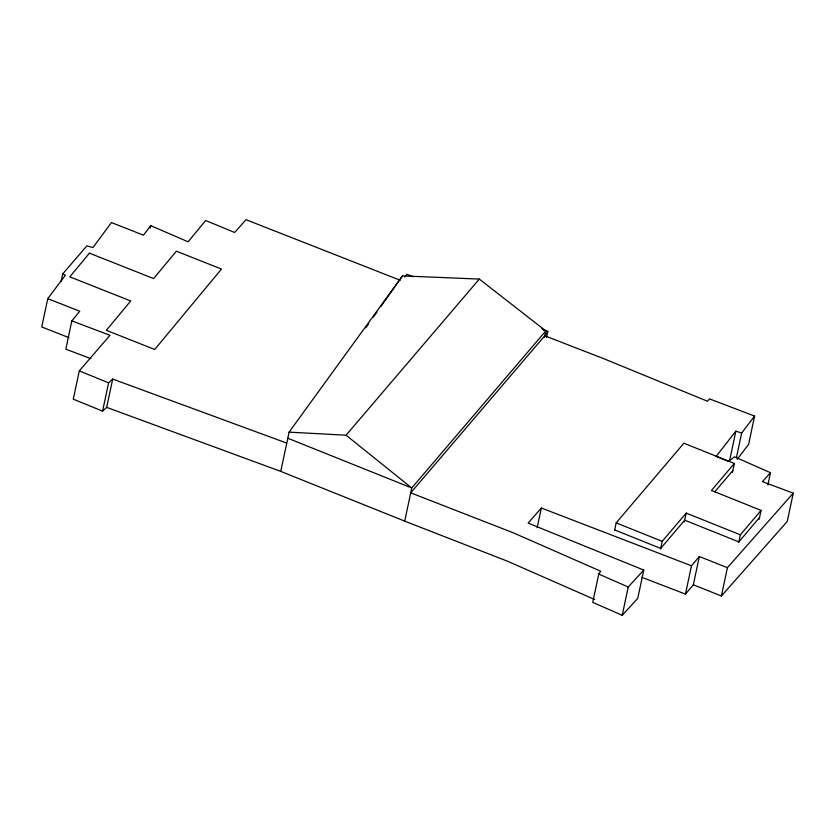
<?xml version="1.0" encoding="UTF-8"?>
<svg xmlns="http://www.w3.org/2000/svg" width="835" height="835" viewBox="0 0 835 835"><rect width="100%" height="100%" fill="white"/><g stroke="black" fill="none" stroke-linecap="round" stroke-linejoin="round"><path stroke-width="1.25" d="M400.257 280.289L246.022 219.688L234.625 232.464L205.65 220.513L188.115 241.806L150.697 225.627L143.484 235.188L111.462 222.58L92.925 247.567L86.83 245.855L62.75 273.87L65.391 275.206L47.762 298.638L41.75 326.944L69.002 337.684M61.174 281.259L62.75 273.87M47.762 298.638L79.763 311.246L71.831 320.88L65.819 349.187L90.848 358.653M71.831 320.88L109.969 335.315L79.294 370.865L73.282 399.161L102.58 411.133L106.671 407.376L112.683 379.069L286.76 443.093M102.58 411.133L108.592 382.827L112.683 379.069M150.175 228.091L150.697 225.627M594.687 599.52L507.398 561.162L404.714 521.134L280.748 471.389L289.098 432.133L402.491 275.894L479.311 279.078L545.787 330.911L544.43 337.288M404.714 521.134L411.759 487.974L545.787 330.911L543.355 329.982M546.56 337.528L547.864 331.37L541.842 328.938M537.155 527.699L541.341 508.014L691.474 565.806L699.344 556.507L727.41 567.685L793.25 493.172L762.449 481.618L770.486 472.725L734.382 456.787L728.819 461.431L716.127 456.401L735.854 431.184L741.668 432.989L754.6 416.091L709.426 398.838L707.537 401.27L604.394 358.946L544.754 335.774L410.726 492.838L513.421 532.866L600.709 571.223L598.758 574.073L592.746 602.369L622.211 615.311L637.742 598.361L643.754 570.065L528.127 523.096L541.341 508.014M614.57 530.455L616.178 522.877L683.865 443.228L734.351 463.467L732.472 472.307M622.211 615.311L628.223 587.015L643.754 570.065M660.6 548.919L662.207 541.341L686.203 513.107L740.353 534.817L761.071 510.383L711.451 490.469L734.351 463.467M684.324 521.958L686.203 513.107M641.875 577.329L685.462 594.113L691.474 565.806M685.462 594.113L693.321 584.813L699.344 556.507M735.854 431.184L729.842 459.48L728.266 461.505M736.439 457.601L741.668 432.989M754.6 416.091L748.588 444.397L737.18 459.302M693.321 584.813L721.398 595.992L727.41 567.685M738.745 542.406L740.353 534.817M759.192 519.224L761.071 510.383M767.866 485.02L770.486 472.725M793.25 493.172L787.238 521.468L721.398 595.992M365.761 327.884L368.757 323.636M373.255 317.269L377.002 311.966M380.75 306.664L402.491 275.894M544.754 335.774L547.864 331.37M404.547 277.053L406.854 274.277L412.887 276.719M714.854 491.763L732.848 470.543M759.568 517.449L738.85 541.894L684.7 520.184L660.704 548.418L614.675 529.954M289.098 432.133L346.076 435.212L479.311 279.078M106.671 407.376L280.748 471.389M616.178 522.877L662.207 541.341M287.793 438.229L411.759 487.974L346.076 435.212M79.294 370.865L108.592 382.827M598.758 574.073L628.223 587.015M89.449 253.162L69.806 276.844L130.719 300.965L106.348 330.316L154.715 349.479L221.484 269.068L176.362 251.189L153.63 278.577L89.449 253.162"/></g></svg>
